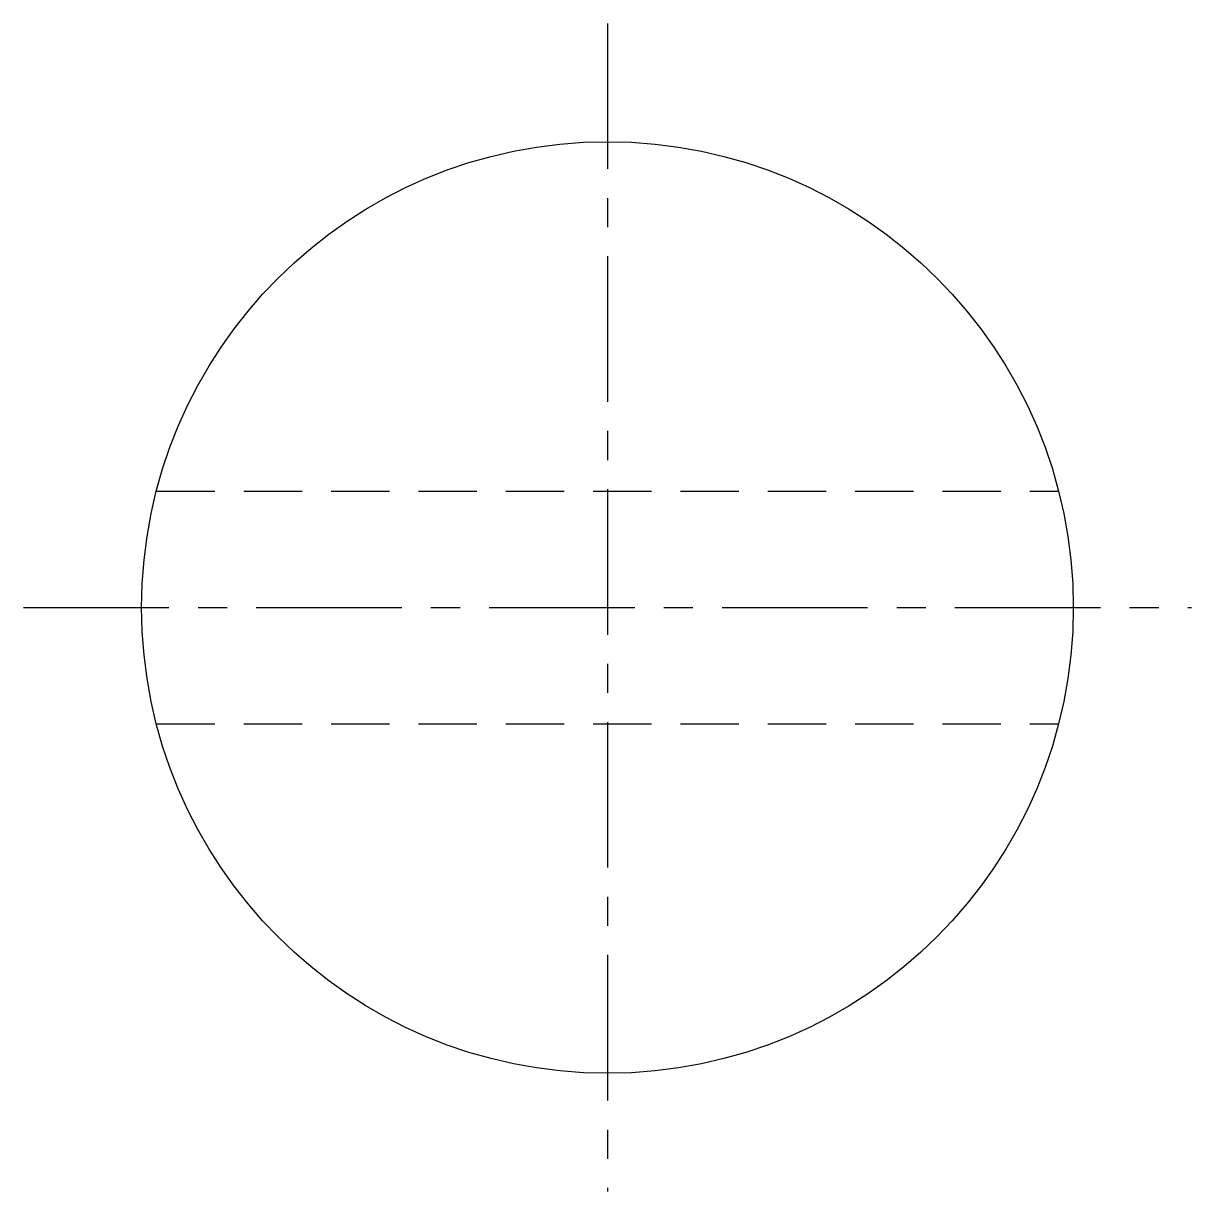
# Model space of a CAD drawing. Extents: x -71 to 119, y 96 to 288.
# Drawn here: x 109.46 to 119.49, y 278.31 to 288.35 of the extents above.
import ezdxf

# ---------------------------------------------------------------- set-up
doc = ezdxf.new("R2010")
doc.units = 0
doc.linetypes.add('CENTER', pattern=[2, 1.25, -0.25, 0.25, -0.25])
doc.linetypes.add('DASHED', pattern=[0.75, 0.5, -0.25])
doc.layers.get('0').update_dxf_attribs({"linetype": 'CONTINUOUS'})
doc.layers.add('CENTER', color=1, linetype='CENTER')

msp = doc.modelspace()

# ---------------------------------------------------------------- linework, layer by layer
at = {"color": 3, "linetype": 'DASHED'}
for p, q in [((110.6, 284.33), (118.346, 284.33)), ((110.6, 282.33), (118.346, 282.33))]:
    msp.add_line(p, q, dxfattribs=at)
at = {"color": 7, "linetype": 'CONTINUOUS'}
msp.add_circle((114.473, 283.33), 4, dxfattribs=at)
at = {"layer": 'CENTER', "color": 1, "linetype": 'CENTER'}
for p, q in [((114.473, 288.346), (114.473, 278.314)), ((114.473, 288.346), (114.473, 278.314)), ((109.457, 283.33), (119.489, 283.33)), ((109.457, 283.33), (119.489, 283.33))]:
    msp.add_line(p, q, dxfattribs=at)

doc.saveas('drawing.dxf')
